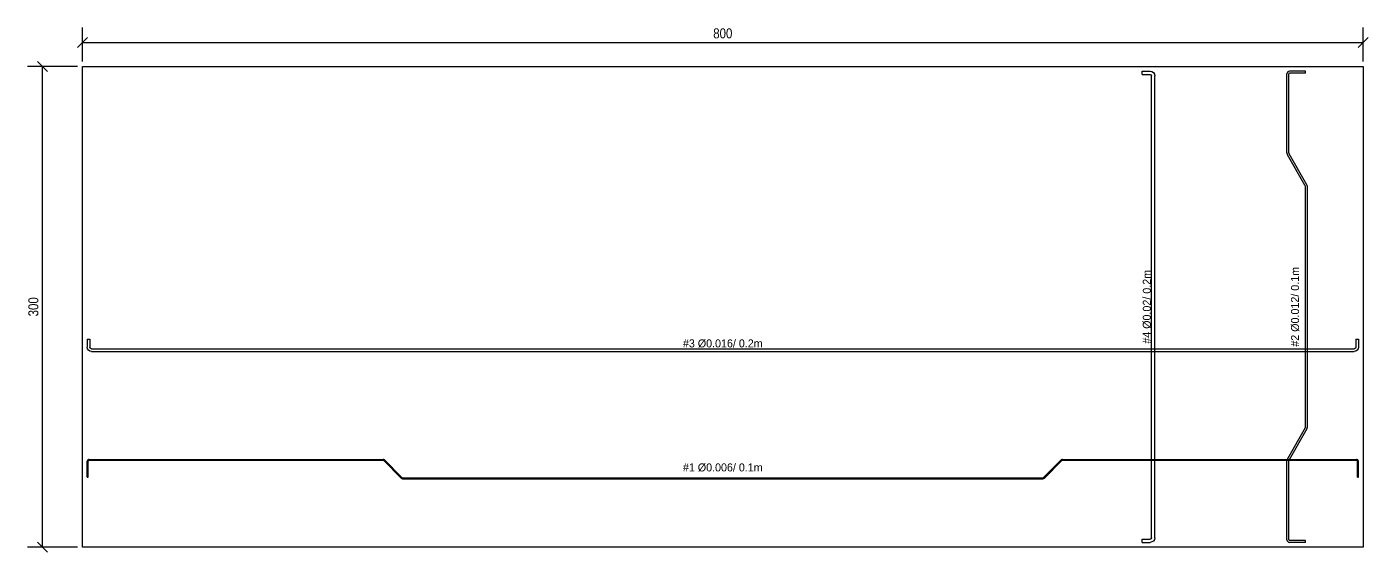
# Model space of a CAD drawing. Header units: metres. Extents: x -0.3 to 20, y -15 to 3.2.
# Drawn here: x 11.65 to 20.03, y -0.03 to 3.25 of the extents above; entities that cross this region are included whole.
import ezdxf
from ezdxf.enums import TextEntityAlignment as Align

# ---------------------------------------------------------------- set-up
doc = ezdxf.new("R2010")
doc.units = ezdxf.units.M
doc.styles.add('OpenSansCondensed-Light', font='OpenSansCondensed-Light.ttf')
doc.dimstyles.new('EZ_M_25_H25_CM', dxfattribs={"dimtxt": 0.0625, "dimasz": 0.0625, "dimexe": 0.09375, "dimexo": 0.03125, "dimgap": 0.025, "dimtad": 1, "dimlfac": 100, "dimzin": 12, "dimdsep": 46, "dimtxsty": 'OpenSansCondensed-Light', "dimtsz": 0.03125, "dimcen": 2.5, "dimazin": 3, "dimtfac": 0.5, "dimtmove": 2, "dimatfit": 3})

msp = doc.modelspace()

# ---------------------------------------------------------------- linework, layer by layer
for p, q in [((18.62, 2.95), (18.62, 2.97)), ((18.62, 2.97), (18.67, 2.97)), ((18.62, 2.95), (18.67, 2.95)), ((18.678, 0.058), (18.678, 2.942)), ((18.698, 0.058), (18.698, 2.942)), ((19.524, 2.46056), (19.524, 2.955)), ((19.536, 2.46056), (19.536, 2.955)), ((19.639, 2.97), (19.539, 2.97)), ((19.639, 2.958), (19.539, 2.958)), ((19.639, 2.958), (19.639, 2.97)), ((19.63839, 2.256), (19.52722, 2.44856)), ((19.64878, 2.262), (19.53761, 2.45456)), ((19.64, 0.75), (19.64, 2.25)), ((19.652, 0.75), (19.652, 2.25)), ((12.03, 1.298), (12.046, 1.298)), ((12.03, 1.298), (12.03, 1.248)), ((12.046, 1.298), (12.046, 1.248)), ((19.954, 1.298), (19.97, 1.298)), ((19.954, 1.298), (19.954, 1.248)), ((19.97, 1.298), (19.97, 1.248)), ((12.056, 1.238), (19.944, 1.238)), ((12.056, 1.222), (19.944, 1.222)), ((19.63839, 0.744), (19.52722, 0.55144)), ((19.64878, 0.738), (19.53761, 0.54544)), ((12.03, 0.436), (12.03, 0.536)), ((12.036, 0.436), (12.036, 0.536)), ((12.042, 0.548), (13.87754, 0.548)), ((12.042, 0.542), (13.87754, 0.542)), ((13.99151, 0.43051), (13.88179, 0.54024)), ((13.99576, 0.43476), (13.88603, 0.54449)), ((18.00424, 0.43476), (18.11397, 0.54449)), ((18.00849, 0.43051), (18.11821, 0.54024)), ((18.12246, 0.548), (19.958, 0.548)), ((18.12246, 0.542), (19.958, 0.542)), ((19.524, 0.045), (19.524, 0.53944)), ((19.536, 0.045), (19.536, 0.53944)), ((19.964, 0.436), (19.964, 0.536)), ((19.97, 0.436), (19.97, 0.536)), ((12.03, 0.436), (12.036, 0.436)), ((14, 0.433), (18, 0.433)), ((14, 0.427), (18, 0.427)), ((19.964, 0.436), (19.97, 0.436)), ((18.62, 0.03), (18.62, 0.05)), ((18.62, 0.05), (18.67, 0.05)), ((18.62, 0.03), (18.67, 0.03)), ((19.639, 0.042), (19.539, 0.042)), ((19.639, 0.03), (19.539, 0.03)), ((19.639, 0.03), (19.639, 0.042))]:
    msp.add_line(p, q)
msp.add_lwpolyline([(12, 0), (12, 3), (20, 3), (20, 0), (12, 0)])
at = {"extrusion": (0, 0, -1)}
for centre, radius, start, end in [((-18.67, 2.942), 0.028, 90, 180), ((-18.67, 2.942), 0.008, 90, 180), ((-12.056, 1.248), 0.026, -90, 0), ((-12.056, 1.248), 0.01, -90, 0), ((-19.944, 1.248), 0.01, 180, -90), ((-19.944, 1.248), 0.026, 180, -90), ((-18.67, 0.058), 0.008, 180, -90), ((-18.67, 0.058), 0.028, 180, -90)]:
    msp.add_arc(centre, radius, start, end, dxfattribs=at)
for centre, radius, start, end in [((19.539, 2.955), 0.015, 90, 180), ((19.539, 2.955), 0.003, 90, 180), ((19.548, 2.46056), 0.024, 180, -150), ((19.548, 2.46056), 0.012, 180, -150), ((19.628, 2.25), 0.012, 0, 30), ((19.628, 2.25), 0.024, 0, 30), ((19.628, 0.75), 0.012, -30, 0), ((19.628, 0.75), 0.024, -30, 0), ((12.042, 0.536), 0.012, 90, 180), ((12.042, 0.536), 0.006, 90, 180), ((13.87754, 0.536), 0.012, 45, 90), ((13.87754, 0.536), 0.006, 45, 90), ((18.12246, 0.536), 0.012, 90, 135), ((18.12246, 0.536), 0.006, 90, 135), ((19.548, 0.53944), 0.024, 150, 180), ((19.548, 0.53944), 0.012, 150, 180), ((19.958, 0.536), 0.012, 0, 90), ((19.958, 0.536), 0.006, 0, 90), ((14, 0.439), 0.012, 225, 270), ((14, 0.439), 0.006, 225, 270), ((18, 0.439), 0.006, 270, 315), ((18, 0.439), 0.012, 270, 315), ((19.539, 0.045), 0.015, 180, -90), ((19.539, 0.045), 0.003, 180, -90)]:
    msp.add_arc(centre, radius, start, end)

# ---------------------------------------------------------------- texts
for s, p in [('#4 Ø0.02/ 0.2m', (18.648, 1.5)), ('#2 Ø0.012/ 0.1m', (19.574, 1.5))]:
    msp.add_text(s, height=0.05, rotation=90).set_placement(p, align=Align.MIDDLE)
for s, p in [('#3 Ø0.016/ 0.2m', (16, 1.272)), ('#1 Ø0.006/ 0.1m', (16, 0.498))]:
    msp.add_text(s, height=0.05).set_placement(p, align=Align.MIDDLE)

# ---------------------------------------------------------------- dimensions: what is measured, and where the dimension line sits
msp.add_linear_dim(base=(12, 3.15), p1=(12, 3), p2=(20, 3), dimstyle='EZ_M_25_H25_CM').render()
msp.add_linear_dim(base=(11.75, 0), p1=(12, 0), p2=(12, 3), angle=90, dimstyle='EZ_M_25_H25_CM').render()

doc.saveas('drawing.dxf')
